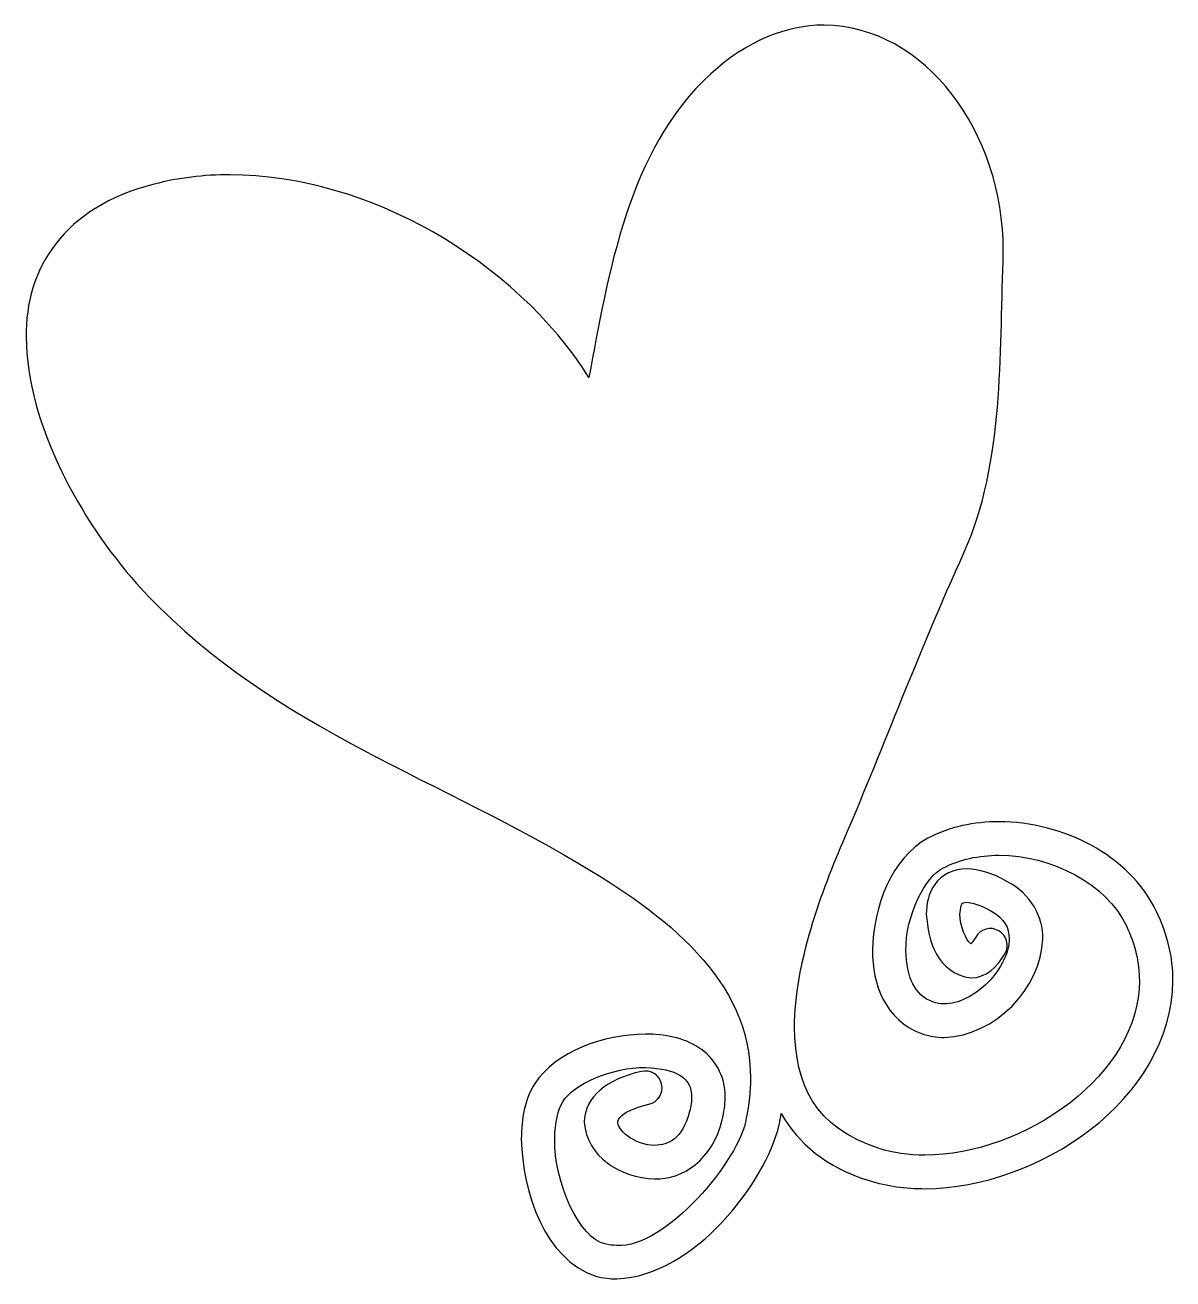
# Model space of a CAD drawing. Header units: centimetres. Extents: x -9.3 to 9.3, y -10.2 to 10.2.
import ezdxf

# ---------------------------------------------------------------- set-up
doc = ezdxf.new("R2010")
doc.units = ezdxf.units.CM
doc.header["$MEASUREMENT"] = 0
doc.layers.add('Camada 1', color=7, linetype='Continuous')

msp = doc.modelspace()

# ---------------------------------------------------------------- linework, layer by layer
at = {"layer": 'Camada 1'}
msp.add_open_spline([(-0.05802, -10.11462), (-0.89588, -9.83445), (-1.24714, -8.75834), (-1.26809, -7.88868), (-1.26809, -7.88868), (-1.26809, -7.88868), (-1.26809, -7.88868), (-1.26809, -7.88868), (-1.26809, -7.88868), (-1.26597, -7.5634), (-1.21316, -7.25458), (-1.05611, -7.00095), (-1.05611, -7.00095), (-1.05611, -7.00095), (-1.05611, -7.00095), (-1.05611, -7.00095), (-1.05611, -7.00095), (-0.69715, -6.46183), (0.05951, -6.20183), (0.74586, -6.19122), (0.74586, -6.19122), (0.74586, -6.19122), (0.74586, -6.19122), (0.74586, -6.19122), (0.74586, -6.19122), (1.05413, -6.19228), (1.35766, -6.24906), (1.60917, -6.41196), (1.60917, -6.41196), (1.60917, -6.41196), (1.60917, -6.41196), (1.60917, -6.41196), (1.60917, -6.41196), (1.86174, -6.57113), (2.04057, -6.86829), (2.03367, -7.2174), (2.03367, -7.2174), (2.03367, -7.2174), (2.03367, -7.2174), (2.03367, -7.2174), (2.03367, -7.2174), (2.03473, -7.33308), (2.0188, -7.45354), (1.98591, -7.58353), (1.98591, -7.58353), (1.98591, -7.58353), (1.98591, -7.58353), (1.98591, -7.58353), (1.98591, -7.58353), (1.83309, -8.22771), (1.34334, -8.55299), (0.89175, -8.53865), (0.89175, -8.53865), (0.89175, -8.53865), (0.89175, -8.53865), (0.89175, -8.53865), (0.89175, -8.53865), (0.33515, -8.5201), (-0.20847, -8.18313), (-0.24802, -7.61753), (-0.24802, -7.61753), (-0.24802, -7.61753), (-0.24802, -7.61753), (-0.24802, -7.61753), (-0.24802, -7.61753), (-0.24138, -7.20684), (0.11999, -6.9171), (0.68003, -6.79719), (0.68003, -6.79719), (0.68003, -6.79719), (0.68003, -6.79719), (0.68003, -6.79719), (0.68003, -6.79719), (0.82703, -6.7643), (0.97242, -6.85556), (1.00531, -7.00095), (1.00531, -7.00095), (1.00531, -7.00095), (1.00531, -7.00095), (1.00531, -7.00095), (1.00531, -7.00095), (1.03926, -7.1474), (0.94694, -7.29331), (0.8005, -7.3262), (0.8005, -7.3262), (0.8005, -7.3262), (0.8005, -7.3262), (0.8005, -7.3262), (0.8005, -7.3262), (0.31869, -7.44455), (0.29004, -7.59205), (0.29562, -7.61753), (0.29562, -7.61753), (0.29562, -7.61753), (0.29562, -7.61753), (0.29562, -7.61753), (0.29562, -7.61753), (0.2911, -7.65465), (0.33727, -7.75866), (0.45667, -7.84674), (0.45667, -7.84674), (0.45667, -7.84674), (0.45667, -7.84674), (0.45667, -7.84674), (0.45667, -7.84674), (0.5734, -7.93482), (0.74107, -7.99636), (0.89175, -7.9953), (0.89175, -7.9953), (0.89175, -7.9953), (0.89175, -7.9953), (0.89175, -7.9953), (0.89175, -7.9953), (1.12366, -7.98152), (1.32474, -7.90722), (1.45952, -7.44719), (1.45952, -7.44719), (1.45952, -7.44719), (1.45952, -7.44719), (1.45952, -7.44719), (1.45952, -7.44719), (1.48288, -7.35805), (1.49135, -7.28217), (1.49135, -7.2174), (1.49135, -7.2174), (1.49135, -7.2174), (1.49135, -7.2174), (1.49135, -7.2174), (1.49135, -7.2174), (1.49029, -6.88948), (1.24886, -6.75631), (0.74583, -6.73456), (0.74583, -6.73456), (0.74583, -6.73456), (0.74583, -6.73456), (0.74583, -6.73456), (0.74583, -6.73456), (0.21309, -6.72234), (-0.44117, -7.00888), (-0.59611, -7.29011), (-0.59611, -7.29011), (-0.59611, -7.29011), (-0.59611, -7.29011), (-0.59611, -7.29011), (-0.59611, -7.29011), (-0.67199, -7.40632), (-0.7256, -7.62809), (-0.72454, -7.88865), (-0.72454, -7.88865), (-0.72454, -7.88865), (-0.72454, -7.88865), (-0.72454, -7.88865), (-0.72454, -7.88865), (-0.74444, -8.60657), (-0.30615, -9.52454), (0.08678, -9.59032), (0.08678, -9.59032), (0.08678, -9.59032), (0.08678, -9.59032), (0.08678, -9.59032), (0.08678, -9.59032), (0.14938, -9.60836), (0.21439, -9.6158), (0.28128, -9.6158), (0.28128, -9.6158), (0.28128, -9.6158), (0.28128, -9.6158), (0.28128, -9.6158), (0.28128, -9.6158), (1.05889, -9.67523), (2.27984, -8.22134), (2.37749, -7.55591), (2.37749, -7.55591), (2.37749, -7.55591), (2.37749, -7.55591), (2.37749, -7.55591), (2.37749, -7.55591), (2.42363, -7.32882), (2.44538, -7.11443), (2.44538, -6.91228), (2.44538, -6.91228), (2.44538, -6.91228), (2.44538, -6.91228), (2.44538, -6.91228), (2.44538, -6.91228), (2.45546, -5.31248), (1.07534, -4.256), (-0.37325, -3.40383), (-0.37325, -3.40383), (-0.37325, -3.40383), (-0.37325, -3.40383), (-0.37325, -3.40383), (-0.37325, -3.40383), (-2.74961, -1.99823), (-5.5014, -1.11209), (-7.49996, 1.11065), (-7.49996, 1.11065), (-7.49996, 1.11065), (-7.49996, 1.11065), (-7.49996, 1.11065), (-7.49996, 1.11065), (-8.3951, 2.11743), (-9.27883, 3.68353), (-9.28785, 5.10667), (-9.28785, 5.10667), (-9.28785, 5.10667), (-9.28785, 5.10667), (-9.28785, 5.10667), (-9.28785, 5.10667), (-9.30642, 6.19604), (-8.68267, 7.21828), (-7.21659, 7.58174), (-7.21659, 7.58174), (-7.21659, 7.58174), (-7.21659, 7.58174), (-7.21659, 7.58174), (-7.21659, 7.58174), (-6.81916, 7.68628), (-6.40633, 7.73456), (-5.99006, 7.73456), (-5.99006, 7.73456), (-5.99006, 7.73456), (-5.99006, 7.73456), (-5.99006, 7.73456), (-5.99006, 7.73456), (-3.75645, 7.7266), (-1.38642, 6.36344), (-0.17132, 4.45084), (-0.17132, 4.45084), (-0.17132, 4.45084), (-0.17132, 4.45084), (-0.17132, 4.45084), (-0.17132, 4.45084), (0.14097, 6.10769), (0.44873, 8.12908), (1.80231, 9.3718), (1.80231, 9.3718), (1.80231, 9.3718), (1.80231, 9.3718), (1.80231, 9.3718), (1.80231, 9.3718), (2.39289, 9.90875), (3.02911, 10.16026), (3.63612, 10.15921), (3.63612, 10.15921), (3.63612, 10.15921), (3.63612, 10.15921), (3.63612, 10.15921), (3.63612, 10.15921), (5.29059, 10.13931), (6.53754, 8.41746), (6.54072, 6.50351), (6.54072, 6.50351), (6.54072, 6.50351), (6.54072, 6.50351), (6.54072, 6.50351), (6.54072, 6.50351), (6.54072, 6.44647), (6.53966, 6.38916), (6.5386, 6.33), (6.5386, 6.33), (6.5386, 6.33), (6.5386, 6.33), (6.5386, 6.33), (6.5386, 6.33), (6.476, 4.8387), (6.56247, 3.07729), (5.90294, 1.61015), (5.90294, 1.61015), (5.90294, 1.61015), (5.90294, 1.61015), (5.90294, 1.61015), (5.90294, 1.61015), (5.15795, -0.03159), (4.62892, -1.47989), (3.9736, -3.0054), (3.9736, -3.0054), (3.9736, -3.0054), (3.9736, -3.0054), (3.9736, -3.0054), (3.9736, -3.0054), (3.60641, -3.85175), (3.1554, -5.06635), (3.15858, -6.08192), (3.15858, -6.08192), (3.15858, -6.08192), (3.15858, -6.08192), (3.15858, -6.08192), (3.15858, -6.08192), (3.17451, -7.00465), (3.46685, -7.69871), (4.52968, -8.0468), (4.52968, -8.0468), (4.52968, -8.0468), (4.52968, -8.0468), (4.52968, -8.0468), (4.52968, -8.0468), (4.75839, -8.11951), (5.00987, -8.15451), (5.27149, -8.15345), (5.27149, -8.15345), (5.27149, -8.15345), (5.27149, -8.15345), (5.27149, -8.15345), (5.27149, -8.15345), (6.06106, -8.15557), (6.95035, -7.8282), (7.62319, -7.3034), (7.62319, -7.3034), (7.62319, -7.3034), (7.62319, -7.3034), (7.62319, -7.3034), (7.62319, -7.3034), (8.29973, -6.77595), (8.74706, -6.0692), (8.74492, -5.32633), (8.74492, -5.32633), (8.74492, -5.32633), (8.74492, -5.32633), (8.74492, -5.32633), (8.74492, -5.32633), (8.74492, -5.04084), (8.68126, -4.74478), (8.53376, -4.43701), (8.53376, -4.43701), (8.53376, -4.43701), (8.53376, -4.43701), (8.53376, -4.43701), (8.53376, -4.43701), (8.22176, -3.761), (7.31707, -3.28771), (6.4707, -3.293), (6.4707, -3.293), (6.4707, -3.293), (6.4707, -3.293), (6.4707, -3.293), (6.4707, -3.293), (6.14545, -3.293), (5.83451, -3.36092), (5.56971, -3.49837), (5.56971, -3.49837), (5.56971, -3.49837), (5.56971, -3.49837), (5.56971, -3.49837), (5.56971, -3.49837), (5.27364, -3.62889), (4.95312, -4.27995), (4.96376, -4.83817), (4.96376, -4.83817), (4.96376, -4.83817), (4.96376, -4.83817), (4.96376, -4.83817), (4.96376, -4.83817), (4.96905, -5.26851), (5.11232, -5.56831), (5.39993, -5.67124), (5.39993, -5.67124), (5.39993, -5.67124), (5.39993, -5.67124), (5.39993, -5.67124), (5.39993, -5.67124), (5.45827, -5.69249), (5.51931, -5.70307), (5.58297, -5.70307), (5.58297, -5.70307), (5.58297, -5.70307), (5.58297, -5.70307), (5.58297, -5.70307), (5.58297, -5.70307), (5.8016, -5.70625), (6.08123, -5.56935), (6.2924, -5.35287), (6.2924, -5.35287), (6.2924, -5.35287), (6.2924, -5.35287), (6.2924, -5.35287), (6.2924, -5.35287), (6.50679, -5.1385), (6.64049, -4.85569), (6.63625, -4.64715), (6.63625, -4.64715), (6.63625, -4.64715), (6.63625, -4.64715), (6.63625, -4.64715), (6.63625, -4.64715), (6.62987, -4.4657), (6.57468, -4.33198), (6.33645, -4.19241), (6.33645, -4.19241), (6.33645, -4.19241), (6.33645, -4.19241), (6.33645, -4.19241), (6.33645, -4.19241), (6.14383, -4.0847), (6.01117, -4.05499), (5.94751, -4.05604), (5.94751, -4.05604), (5.94751, -4.05604), (5.94751, -4.05604), (5.94751, -4.05604), (5.94751, -4.05604), (5.8552, -4.06718), (5.86422, -4.05498), (5.83662, -4.24919), (5.83662, -4.24919), (5.83662, -4.24919), (5.83662, -4.24919), (5.83662, -4.24919), (5.83662, -4.24919), (5.82919, -4.43014), (5.94592, -4.68641), (6.01437, -4.72888), (6.01437, -4.72888), (6.01437, -4.72888), (6.01437, -4.72888), (6.01437, -4.72888), (6.01437, -4.72888), (6.03138, -4.71348), (6.0616, -4.67792), (6.0961, -4.6185), (6.0961, -4.6185), (6.0961, -4.6185), (6.0961, -4.6185), (6.0961, -4.6185), (6.0961, -4.6185), (6.0961, -4.6185), (6.09714, -4.61849), (6.09714, -4.61849), (6.09714, -4.61849), (6.17038, -4.48794), (6.33646, -4.44233), (6.467, -4.5166), (6.467, -4.5166), (6.467, -4.5166), (6.467, -4.5166), (6.467, -4.5166), (6.467, -4.5166), (6.59699, -4.5909), (6.64263, -4.75644), (6.56834, -4.88752), (6.56834, -4.88752), (6.56834, -4.88752), (6.56834, -4.88752), (6.56834, -4.88752), (6.56834, -4.88752), (6.44526, -5.10667), (6.26058, -5.27857), (6.01436, -5.28069), (6.01436, -5.28069), (6.01436, -5.28069), (6.01436, -5.28069), (6.01436, -5.28069), (6.01436, -5.28069), (5.45934, -5.20378), (5.32404, -4.67686), (5.29326, -4.24919), (5.29326, -4.24919), (5.29326, -4.24919), (5.29326, -4.24919), (5.29326, -4.24919), (5.29326, -4.24919), (5.29432, -4.08682), (5.32509, -3.91703), (5.4328, -3.76527), (5.4328, -3.76527), (5.4328, -3.76527), (5.4328, -3.76527), (5.4328, -3.76527), (5.4328, -3.76527), (5.53681, -3.61141), (5.73895, -3.50847), (5.94749, -3.51376), (5.94749, -3.51376), (5.94749, -3.51376), (5.94749, -3.51376), (5.94749, -3.51376), (5.94749, -3.51376), (6.14754, -3.51482), (6.35712, -3.5838), (6.59908, -3.71646), (6.59908, -3.71646), (6.59908, -3.71646), (6.59908, -3.71646), (6.59908, -3.71646), (6.59908, -3.71646), (6.98751, -3.92233), (7.18754, -4.29114), (7.17958, -4.64716), (7.17958, -4.64716), (7.17958, -4.64716), (7.17958, -4.64716), (7.17958, -4.64716), (7.17958, -4.64716), (7.14987, -5.45263), (6.41337, -6.21622), (5.58293, -6.24699), (5.58293, -6.24699), (5.58293, -6.24699), (5.58293, -6.24699), (5.58293, -6.24699), (5.58293, -6.24699), (5.46037, -6.24699), (5.33515, -6.2263), (5.2131, -6.18172), (5.2131, -6.18172), (5.2131, -6.18172), (5.2131, -6.18172), (5.2131, -6.18172), (5.2131, -6.18172), (4.62996, -5.96577), (4.4161, -5.37731), (4.42141, -4.83819), (4.42141, -4.83819), (4.42141, -4.83819), (4.42141, -4.83819), (4.42141, -4.83819), (4.42141, -4.83819), (4.43308, -4.11445), (4.73235, -3.34134), (5.31922, -3.015), (5.31922, -3.015), (5.31922, -3.015), (5.31922, -3.015), (5.31922, -3.015), (5.31922, -3.015), (5.67315, -2.83143), (6.07056, -2.7497), (6.47066, -2.7497), (6.47066, -2.7497), (6.47066, -2.7497), (6.47066, -2.7497), (6.47066, -2.7497), (6.47066, -2.7497), (7.49899, -2.75499), (8.57404, -3.27873), (9.02452, -4.20359), (9.02452, -4.20359), (9.02452, -4.20359), (9.02452, -4.20359), (9.02452, -4.20359), (9.02452, -4.20359), (9.20441, -4.57874), (9.28823, -4.96027), (9.28823, -5.3264), (9.28823, -5.3264), (9.28823, -5.3264), (9.28823, -5.3264), (9.28823, -5.3264), (9.28823, -5.3264), (9.25534, -7.26262), (7.12015, -8.68256), (5.27148, -8.69687), (5.27148, -8.69687), (5.27148, -8.69687), (5.27148, -8.69687), (5.27148, -8.69687), (5.27148, -8.69687), (4.9616, -8.69687), (4.65595, -8.65655), (4.36729, -8.56632), (4.36729, -8.56632), (4.36729, -8.56632), (4.36729, -8.56632), (4.36729, -8.56632), (4.36729, -8.56632), (3.67432, -8.35621), (3.21691, -7.9609), (2.94365, -7.47856), (2.94365, -7.47856), (2.94365, -7.47856), (2.94365, -7.47856), (2.94365, -7.47856), (2.94365, -7.47856), (2.93354, -7.5401), (2.92296, -7.60167), (2.91021, -7.6643), (2.91021, -7.6643), (2.91021, -7.6643), (2.91021, -7.6643), (2.91021, -7.6643), (2.91021, -7.6643), (2.68203, -8.59712), (1.5497, -10.1014), (0.28128, -10.15927), (0.28128, -10.15927), (0.28128, -10.15927), (0.28128, -10.15927), (0.28128, -10.15927), (0.28128, -10.15927), (0.16722, -10.15921), (0.05395, -10.14539), (-0.05802, -10.11462), (-0.05802, -10.11462), (-0.05802, -10.11462), (-0.05802, -10.11462), (-0.05802, -10.11462)], degree=3, knots=[0, 0, 0, 0, 0.00666667, 0.00666667, 0.00666667, 0.00666667, 0.01333333, 0.01333333, 0.01333333, 0.01333333, 0.02, 0.02, 0.02, 0.02, 0.02666667, 0.02666667, 0.02666667, 0.02666667, 0.03333333, 0.03333333, 0.03333333, 0.03333333, 0.04, 0.04, 0.04, 0.04, 0.04666667, 0.04666667, 0.04666667, 0.04666667, 0.05333333, 0.05333333, 0.05333333, 0.05333333, 0.06, 0.06, 0.06, 0.06, 0.06666667, 0.06666667, 0.06666667, 0.06666667, 0.07333333, 0.07333333, 0.07333333, 0.07333333, 0.08, 0.08, 0.08, 0.08, 0.08666667, 0.08666667, 0.08666667, 0.08666667, 0.09333333, 0.09333333, 0.09333333, 0.09333333, 0.1, 0.1, 0.1, 0.1, 0.10666667, 0.10666667, 0.10666667, 0.10666667, 0.11333333, 0.11333333, 0.11333333, 0.11333333, 0.12, 0.12, 0.12, 0.12, 0.12666667, 0.12666667, 0.12666667, 0.12666667, 0.13333333, 0.13333333, 0.13333333, 0.13333333, 0.14, 0.14, 0.14, 0.14, 0.14666667, 0.14666667, 0.14666667, 0.14666667, 0.15333333, 0.15333333, 0.15333333, 0.15333333, 0.16, 0.16, 0.16, 0.16, 0.16666667, 0.16666667, 0.16666667, 0.16666667, 0.17333333, 0.17333333, 0.17333333, 0.17333333, 0.18, 0.18, 0.18, 0.18, 0.18666667, 0.18666667, 0.18666667, 0.18666667, 0.19333333, 0.19333333, 0.19333333, 0.19333333, 0.2, 0.2, 0.2, 0.2, 0.20666667, 0.20666667, 0.20666667, 0.20666667, 0.21333333, 0.21333333, 0.21333333, 0.21333333, 0.22, 0.22, 0.22, 0.22, 0.22666667, 0.22666667, 0.22666667, 0.22666667, 0.23333333, 0.23333333, 0.23333333, 0.23333333, 0.24, 0.24, 0.24, 0.24, 0.24666667, 0.24666667, 0.24666667, 0.24666667, 0.25333333, 0.25333333, 0.25333333, 0.25333333, 0.26, 0.26, 0.26, 0.26, 0.26666667, 0.26666667, 0.26666667, 0.26666667, 0.27333333, 0.27333333, 0.27333333, 0.27333333, 0.28, 0.28, 0.28, 0.28, 0.28666667, 0.28666667, 0.28666667, 0.28666667, 0.29333333, 0.29333333, 0.29333333, 0.29333333, 0.3, 0.3, 0.3, 0.3, 0.30666667, 0.30666667, 0.30666667, 0.30666667, 0.31333333, 0.31333333, 0.31333333, 0.31333333, 0.32, 0.32, 0.32, 0.32, 0.32666667, 0.32666667, 0.32666667, 0.32666667, 0.33333333, 0.33333333, 0.33333333, 0.33333333, 0.34, 0.34, 0.34, 0.34, 0.34666667, 0.34666667, 0.34666667, 0.34666667, 0.35333333, 0.35333333, 0.35333333, 0.35333333, 0.36, 0.36, 0.36, 0.36, 0.36666667, 0.36666667, 0.36666667, 0.36666667, 0.37333333, 0.37333333, 0.37333333, 0.37333333, 0.38, 0.38, 0.38, 0.38, 0.38666667, 0.38666667, 0.38666667, 0.38666667, 0.39333333, 0.39333333, 0.39333333, 0.39333333, 0.4, 0.4, 0.4, 0.4, 0.40666667, 0.40666667, 0.40666667, 0.40666667, 0.41333333, 0.41333333, 0.41333333, 0.41333333, 0.42, 0.42, 0.42, 0.42, 0.42666667, 0.42666667, 0.42666667, 0.42666667, 0.43333333, 0.43333333, 0.43333333, 0.43333333, 0.44, 0.44, 0.44, 0.44, 0.44666667, 0.44666667, 0.44666667, 0.44666667, 0.45333333, 0.45333333, 0.45333333, 0.45333333, 0.46, 0.46, 0.46, 0.46, 0.46666667, 0.46666667, 0.46666667, 0.46666667, 0.47333333, 0.47333333, 0.47333333, 0.47333333, 0.48, 0.48, 0.48, 0.48, 0.48666667, 0.48666667, 0.48666667, 0.48666667, 0.49333333, 0.49333333, 0.49333333, 0.49333333, 0.5, 0.5, 0.5, 0.5, 0.50666667, 0.50666667, 0.50666667, 0.50666667, 0.51333333, 0.51333333, 0.51333333, 0.51333333, 0.52, 0.52, 0.52, 0.52, 0.52666667, 0.52666667, 0.52666667, 0.52666667, 0.53333333, 0.53333333, 0.53333333, 0.53333333, 0.54, 0.54, 0.54, 0.54, 0.54666667, 0.54666667, 0.54666667, 0.54666667, 0.55333333, 0.55333333, 0.55333333, 0.55333333, 0.56, 0.56, 0.56, 0.56, 0.56666667, 0.56666667, 0.56666667, 0.56666667, 0.57333333, 0.57333333, 0.57333333, 0.57333333, 0.58, 0.58, 0.58, 0.58, 0.58666667, 0.58666667, 0.58666667, 0.58666667, 0.59333333, 0.59333333, 0.59333333, 0.59333333, 0.6, 0.6, 0.6, 0.6, 0.60666667, 0.60666667, 0.60666667, 0.60666667, 0.61333333, 0.61333333, 0.61333333, 0.61333333, 0.62, 0.62, 0.62, 0.62, 0.62666667, 0.62666667, 0.62666667, 0.62666667, 0.63333333, 0.63333333, 0.63333333, 0.63333333, 0.64, 0.64, 0.64, 0.64, 0.64666667, 0.64666667, 0.64666667, 0.64666667, 0.65333333, 0.65333333, 0.65333333, 0.65333333, 0.66, 0.66, 0.66, 0.66, 0.66666667, 0.66666667, 0.66666667, 0.66666667, 0.67333333, 0.67333333, 0.67333333, 0.67333333, 0.68, 0.68, 0.68, 0.68, 0.68666667, 0.68666667, 0.68666667, 0.68666667, 0.69333333, 0.69333333, 0.69333333, 0.69333333, 0.7, 0.7, 0.7, 0.7, 0.70666667, 0.70666667, 0.70666667, 0.70666667, 0.71333333, 0.71333333, 0.71333333, 0.71333333, 0.72, 0.72, 0.72, 0.72, 0.72666667, 0.72666667, 0.72666667, 0.72666667, 0.73333333, 0.73333333, 0.73333333, 0.73333333, 0.74, 0.74, 0.74, 0.74, 0.74666667, 0.74666667, 0.74666667, 0.74666667, 0.75333333, 0.75333333, 0.75333333, 0.75333333, 0.76, 0.76, 0.76, 0.76, 0.76666667, 0.76666667, 0.76666667, 0.76666667, 0.77333333, 0.77333333, 0.77333333, 0.77333333, 0.78, 0.78, 0.78, 0.78, 0.78666667, 0.78666667, 0.78666667, 0.78666667, 0.79333333, 0.79333333, 0.79333333, 0.79333333, 0.8, 0.8, 0.8, 0.8, 0.80666667, 0.80666667, 0.80666667, 0.80666667, 0.81333333, 0.81333333, 0.81333333, 0.81333333, 0.82, 0.82, 0.82, 0.82, 0.82666667, 0.82666667, 0.82666667, 0.82666667, 0.83333333, 0.83333333, 0.83333333, 0.83333333, 0.84, 0.84, 0.84, 0.84, 0.84666667, 0.84666667, 0.84666667, 0.84666667, 0.85333333, 0.85333333, 0.85333333, 0.85333333, 0.86, 0.86, 0.86, 0.86, 0.86666667, 0.86666667, 0.86666667, 0.86666667, 0.87333333, 0.87333333, 0.87333333, 0.87333333, 0.88, 0.88, 0.88, 0.88, 0.88666667, 0.88666667, 0.88666667, 0.88666667, 0.89333333, 0.89333333, 0.89333333, 0.89333333, 0.9, 0.9, 0.9, 0.9, 0.90666667, 0.90666667, 0.90666667, 0.90666667, 0.91333333, 0.91333333, 0.91333333, 0.91333333, 0.92, 0.92, 0.92, 0.92, 0.92666667, 0.92666667, 0.92666667, 0.92666667, 0.93333333, 0.93333333, 0.93333333, 0.93333333, 0.94, 0.94, 0.94, 0.94, 0.94666667, 0.94666667, 0.94666667, 0.94666667, 0.95333333, 0.95333333, 0.95333333, 0.95333333, 0.96, 0.96, 0.96, 0.96, 0.96666667, 0.96666667, 0.96666667, 0.96666667, 0.97333333, 0.97333333, 0.97333333, 0.97333333, 0.98, 0.98, 0.98, 0.98, 0.98666667, 0.98666667, 0.98666667, 0.98666667, 1, 1, 1, 1], dxfattribs=at)

doc.saveas('drawing.dxf')
